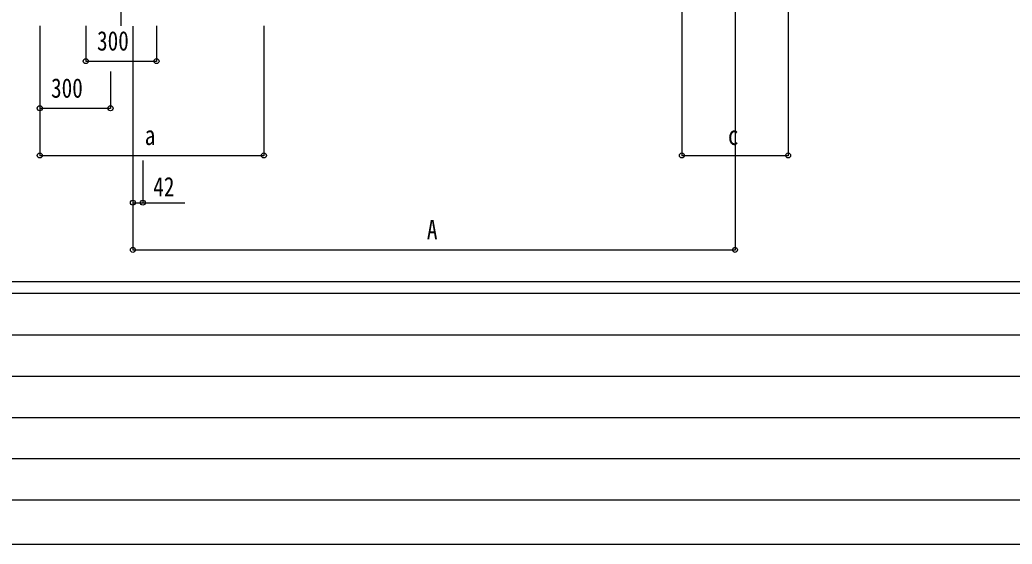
# Model space of a CAD drawing. Units: millimetres, scale not verified. Extents: x -10512 to 10512, y -7425 to 7425.
# Drawn here: x -8404 to -4199, y -7425 to -5202 of the extents above; entities that cross this region are included whole.
import ezdxf
from ezdxf.enums import TextEntityAlignment as Align

# ---------------------------------------------------------------- set-up
doc = ezdxf.new("R2010")
doc.units = ezdxf.units.MM
doc.header["$LTSCALE"] = 30
for name, color, linetype in [('0-4_YKK_12', 2, 'Continuous'), ('0-6_YKK_D', 6, 'Continuous'), ('0-7_YKK_ZWAK', 7, 'Continuous')]:
    doc.layers.add(name, color=color, linetype=linetype)
doc.styles.add('ＭＳ ゴシック', font='')
doc.styles.get('ＭＳ ゴシック').set_extended_font_data('MS Gothic')

msp = doc.modelspace()

# ---------------------------------------------------------------- linework, layer by layer
at = {"layer": '0-4_YKK_12'}
msp.add_line((-7974.5, -5227.5), (-7974.49, -1980), dxfattribs=at)
at = {"layer": '0-6_YKK_D'}
for p, q in [((-5598.53, -5028.5), (-5598.53, -5778.5)), ((-5148.53, -5028.5), (-5148.53, -5778.5)), ((-5373.53, -5065.22), (-5373.53, -6178.5)), ((-8319.4, -5227.5), (-8319.4, -5578.5)), ((-8319.4, -5227.5), (-8319.4, -5778.5)), ((-8124.5, -5227.5), (-8124.5, -5378.5)), ((-7924.5, -5229.41), (-7924.5, -6178.5)), ((-7924.5, -5230.41), (-7924.5, -5978.5)), ((-7824.5, -5227.5), (-7824.5, -5378.5)), ((-7369.4, -5227.5), (-7369.4, -5778.5)), ((-8124.5, -5377.5), (-7824.5, -5377.5)), ((-8019.4, -5421.19), (-8019.4, -5578.5)), ((-8319.4, -5577.5), (-8019.4, -5577.5)), ((-8319.4, -5777.5), (-7369.4, -5777.5)), ((-7882.5, -5798.2), (-7882.5, -5978.5)), ((-5598.53, -5777.5), (-5148.53, -5777.5)), ((-7924.5, -6177.5), (-5373.53, -6177.5))]:
    msp.add_line(p, q, dxfattribs=at)
msp.add_lwpolyline([(-7924.5, -5977.5), (-7882.5, -5977.5), (-7704.67, -5977.5)], dxfattribs=at)
for centre in [(-8124.5, -5377.5), (-7824.5, -5377.5), (-8319.4, -5577.5), (-8019.4, -5577.5), (-8319.4, -5777.5), (-7369.4, -5777.5), (-5598.53, -5777.5), (-5148.53, -5777.5), (-7924.5, -5977.5), (-7882.5, -5977.5), (-7924.5, -6177.5), (-5373.53, -6177.5)]:
    msp.add_circle(centre, 10.62, dxfattribs=at)
at = {"layer": '0-7_YKK_ZWAK'}
for p, q in [((9737.55, -6312.5), (-9762.45, -6312.5)), ((-3262.45, -6362.5), (-9762.45, -6362.5)), ((-9656.2, -6537.5), (-3387.45, -6537.5)), ((-9656.2, -6712.5), (-3387.45, -6712.5)), ((-9656.2, -6887.5), (-3387.45, -6887.5)), ((-9656.2, -7062.5), (-3387.45, -7062.5)), ((-9762.45, -7237.5), (-3262.45, -7237.5))]:
    msp.add_line(p, q, dxfattribs=at)
msp.add_lwpolyline([(-10512.5, -7425), (10512.5, -7425), (10512.5, 7425), (-10512.5, 7425)], close=True, dxfattribs=at)

# ---------------------------------------------------------------- texts
at = {"layer": '0-6_YKK_D', "style": 'ＭＳ ゴシック', "width": 0.8}
for s, p in [('300', (-8076.5, -5357.5)), ('300', (-8271.4, -5557.5)), ('a', (-7874.4, -5757.5)), ('c', (-5403.53, -5757.5)), ('42', (-7838.33, -5975.83)), ('A', (-6679.01, -6157.5))]:
    msp.add_text(s, height=82.48, dxfattribs=at).set_placement(p, align=Align.BOTTOM_LEFT)

doc.saveas('drawing.dxf')
